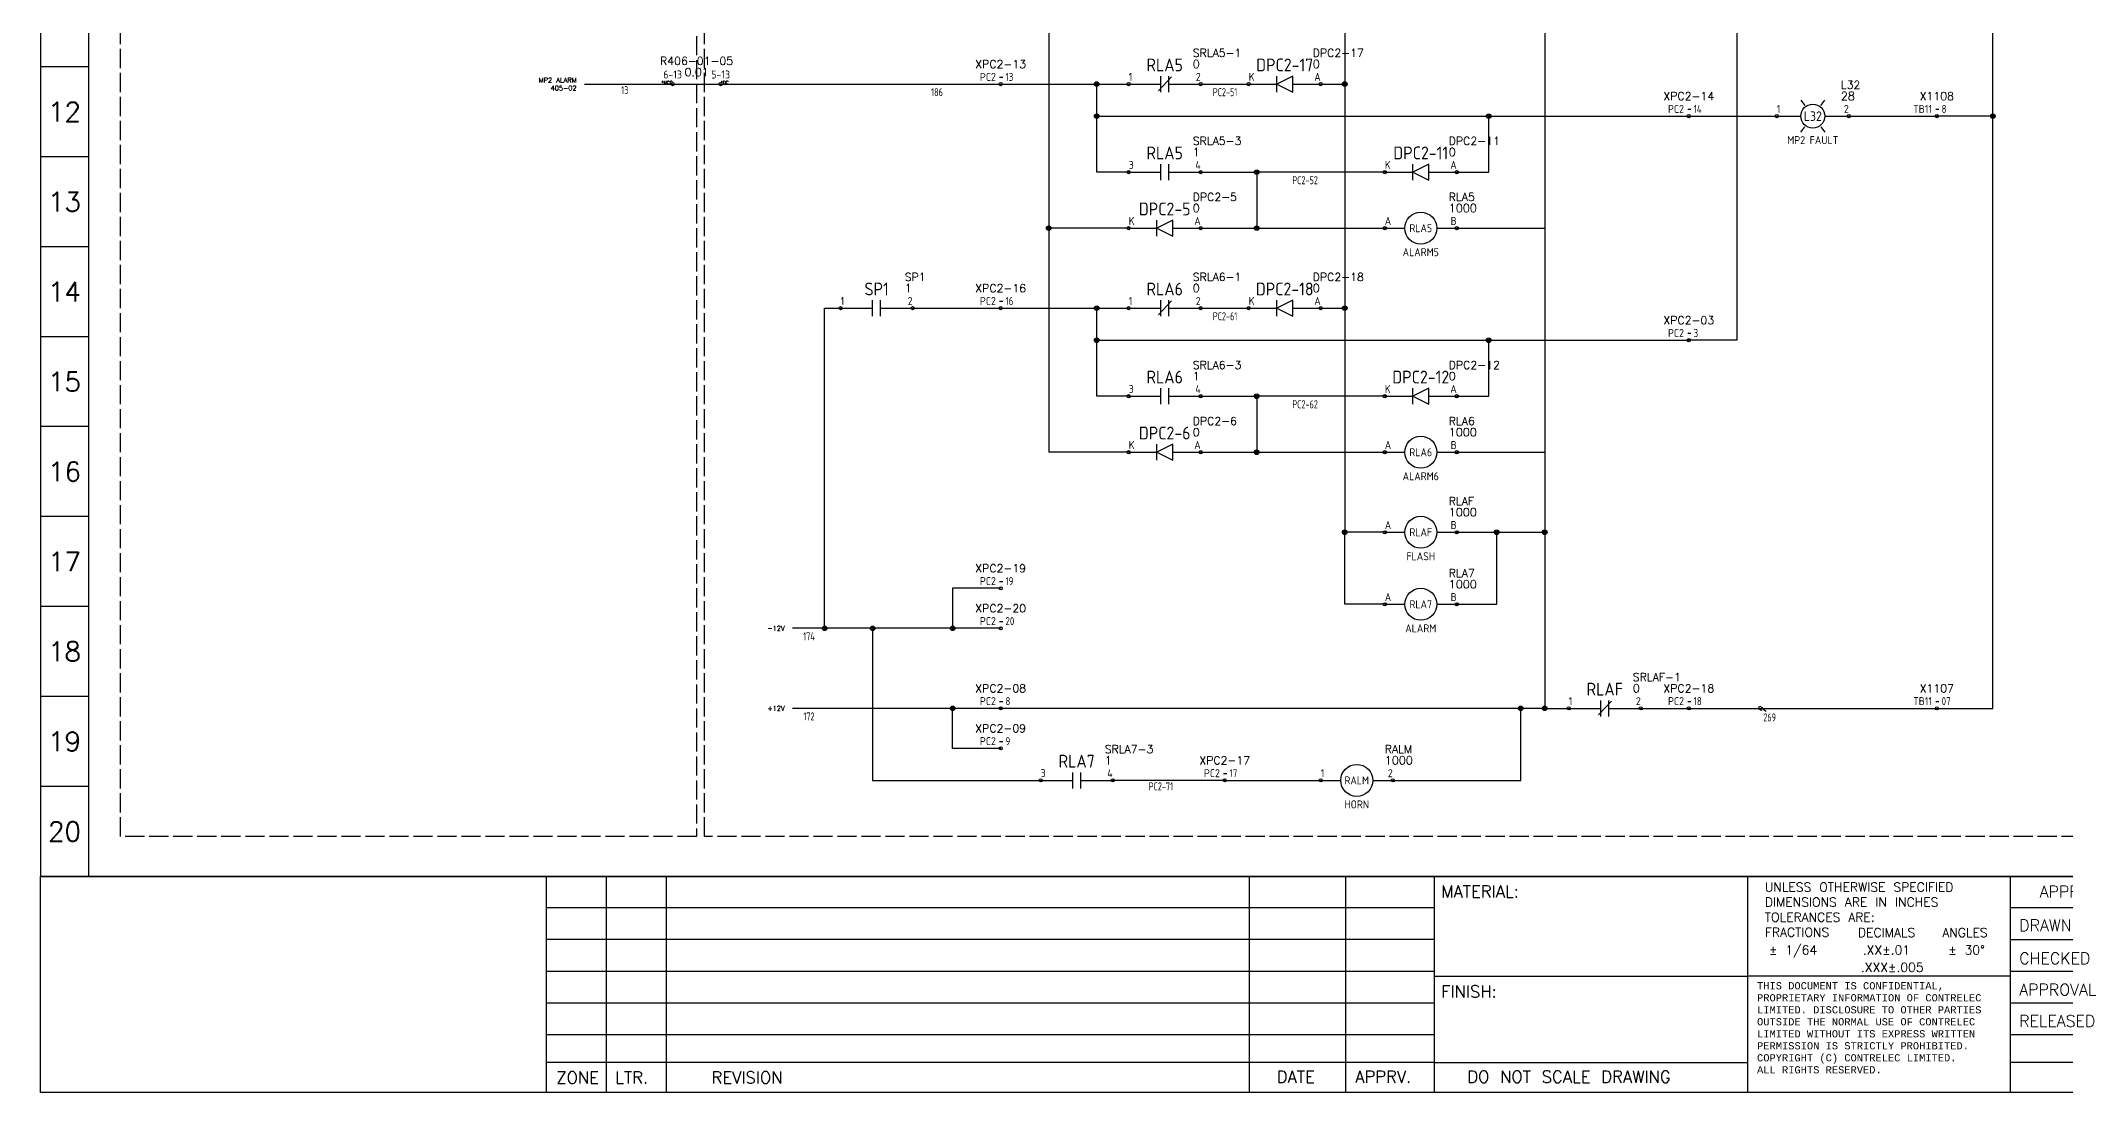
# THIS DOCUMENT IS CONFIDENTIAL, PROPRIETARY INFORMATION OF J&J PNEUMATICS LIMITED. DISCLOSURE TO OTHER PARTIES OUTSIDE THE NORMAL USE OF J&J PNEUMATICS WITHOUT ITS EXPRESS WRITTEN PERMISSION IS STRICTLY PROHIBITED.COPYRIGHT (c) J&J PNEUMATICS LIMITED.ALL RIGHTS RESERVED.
# Model space of a CAD drawing. Header units: millimetres. Extents: x 0 to 1020, y 0 to 646.
# Drawn here: x 0 to 633, y 0 to 329 of the extents above; entities that cross this region are included whole.
import ezdxf
from ezdxf.enums import TextEntityAlignment as Align

# ---------------------------------------------------------------- set-up
doc = ezdxf.new("R2010")
doc.units = ezdxf.units.MM
doc.header["$LTSCALE"] = 0.5
doc.linetypes.add('ACAD_ISO02W100', pattern=[15, 12, -3])
for name, color, linetype in [('LOCBOX', 7, 'ACAD_ISO02W100'), ('NETLIST', 50, 'Continuous'), ('OUTLINE_0', 7, 'Continuous'), ('OUTLINE_GRID', 7, 'Continuous'), ('SYMS', 7, 'Continuous'), ('WIREFIXED', 7, 'Continuous'), ('WIRENO', 7, 'Continuous'), ('WIRES', 7, 'Continuous')]:
    doc.layers.add(name, color=color, linetype=linetype)
doc.styles.add('MONOTXT', font='monotxt', dxfattribs={"height": 0.125})
doc.styles.get("Standard").update_dxf_attribs({"font": 'txt.shx', "bigfont": 'gbcbig.shx'})
doc.styles.add('WD', font='romans.shx', dxfattribs={"bigfont": 'gbcbig.shx'})
doc.styles.add('WD_IEC', font='isocp2.shx', dxfattribs={"width": 0.9, "height": 4})

# ---------------------------------------------------------------- blocks, each defined once
blk = doc.blocks.new('CONTRELEC 2016 BLOCK')
for p, q in [((131.63, 68.75), (131.63, 12.5)), ((147.26, 68.75), (147.26, 12.5)), ((162.88, 68.75), (162.88, 12.5)), ((314.74, 68.75), (314.74, 12.5)), ((339.74, 68.75), (339.74, 12.5)), ((362.88, 68.75), (362.88, 12.5)), ((444.47, 68.75), (444.47, 12.5)), ((512.88, 68.75), (512.88, 12.5)), ((362.88, 60.54), (131.63, 60.54)), ((587.5, 60.54), (512.88, 60.54)), ((362.88, 52.29), (131.63, 52.29)), ((587.5, 52.27), (512.88, 52.27)), ((362.88, 44.04), (131.63, 44.04)), ((362.88, 42.79), (444.47, 42.79)), ((444.47, 42.9), (513.01, 42.9)), ((587.5, 44.04), (512.88, 44.04)), ((362.88, 35.79), (131.63, 35.79)), ((587.5, 35.79), (512.88, 35.79)), ((362.88, 27.54), (131.63, 27.54)), ((587.5, 27.54), (512.88, 27.54)), ((362.88, 20.29), (131.63, 20.29)), ((362.88, 20.29), (444.47, 20.29)), ((587.5, 20.29), (512.88, 20.29))]:
    blk.add_line(p, q)
blk.add_lwpolyline([(0, 68.75), (850, 68.75), (850, 12.5), (0, 12.5)], close=True)
at = {"layer": 'OUTLINE_0'}
for s, height, p in [('MATERIAL:', 3.125, (364.7, 63.28)), ('UNLESS OTHERWISE SPECIFIED', 2.35, (448.97, 64.79)), ('APPROVALS', 3, (520.53, 63.28)), ('TOLERANCES ARE:', 2.35, (448.97, 56.96)), ('DIMENSIONS ARE IN INCHES', 2.35, (448.97, 60.88)), ('FRACTIONS', 2.35, (449.01, 53.04)), ('DECIMALS', 2.35, (473.22, 52.96)), ('ANGLES', 2.35, (495.17, 52.96)), ('DRAWN', 3, (515.21, 54.5)), ('%%P 1/64', 2.35, (450.01, 48.43)), ('.XX%%P.01', 2.35, (474.49, 48.43)), ('%%P 30%%D', 2.35, (496.69, 48.43)), ('CHECKED', 3, (515.21, 45.93)), ('.XXX%%P.005', 2.35, (473.98, 43.89)), ('FINISH:', 3.125, (364.7, 37.21)), ('APPROVAL', 3, (515.21, 37.77)), ('RELEASED', 3, (515.21, 29.61)), ('ZONE', 3.125, (134.3, 14.8)), ('LTR.', 3.125, (149.63, 14.83)), ('REVISION', 3.125, (174.72, 14.83)), ('DATE', 3.125, (321.88, 15.05)), ('APPRV.', 3.125, (342.3, 15.05)), ('DO NOT SCALE DRAWING', 3.125, (371.49, 15.05))]:
    blk.add_text(s, height=height, dxfattribs=at).set_placement(p)
at = {"layer": 'OUTLINE_0', "insert": (446.94, 41.22), "char_height": 1.875, "width": 63.19, "attachment_point": 1, "style": 'MONOTXT'}
blk.add_mtext('THIS DOCUMENT IS CONFIDENTIAL, PROPRIETARY INFORMATION OF CONTRELEC LIMITED. DISCLOSURE TO OTHER PARTIES OUTSIDE THE NORMAL USE OF CONTRELEC LIMITED WITHOUT ITS EXPRESS WRITTEN PERMISSION IS STRICTLY PROHIBITED. COPYRIGHT (C) CONTRELEC LIMITED.^JALL RIGHTS RESERVED.', dxfattribs=at)
at = {"layer": 'OUTLINE_0', "style": 'WD'}
for tag, height, p in [('DWGDESC1', 5, (644.66, 57.89)), ('EDBY', 3, (553.37, 56.41)), ('EDDATE', 3, (575, 56.41)), ('CKBY', 3, (553.37, 48.16)), ('CKDATE', 3, (575, 48.16)), ('DWGDESC2', 5, (645.03, 47.96)), ('DWGDESC3', 5, (645.15, 37.57)), ('PROJDESC', 5, (642.81, 17.97)), ('REVISION', 3, (835.28, 16.64))]:
    blk.add_attdef(tag, text='', height=height, dxfattribs=at).set_placement(p, align=Align.MIDDLE_CENTER)
blk.add_attdef('DWGNO', text='', height=5, dxfattribs=at).set_placement((782.6, 33.58), align=Align.MIDDLE_RIGHT)
blk.add_attdef('SHEETNO', text='', height=5, dxfattribs=at).set_placement((788, 33.58), align=Align.MIDDLE_LEFT)
for tag, p, height in [('FILENAME', (721.45, 22.05), 3), ('SCALE', (725.62, 15.05), 3), ('SH', (776.35, 15.29), 3), ('NSH', (796.5, 15.11), 3.12)]:
    blk.add_attdef(tag, p, '', height=height, dxfattribs=at)
at = {"layer": 'OUTLINE_0', "style": 'WD', "flags": 1}
blk.add_attdef('WD_TB', (567.05, 15.25), '', height=3, dxfattribs=at)
blk = doc.blocks.new('2010 Grid')
at = {"layer": 'OUTLINE_GRID'}
for p, q in [((0, 481.25), (0, 0)), ((12.5, 468.31), (12.5, 0)), ((12.5, 210.74), (0, 210.74)), ((12.5, 187.32), (0, 187.32)), ((12.5, 163.91), (0, 163.91)), ((12.5, 140.49), (0, 140.49)), ((12.5, 117.08), (0, 117.08)), ((12.5, 93.66), (0, 93.66)), ((12.5, 70.25), (0, 70.25)), ((12.5, 46.83), (0, 46.83)), ((12.5, 23.42), (0, 23.42)), ((850, 0), (0, 0))]:
    blk.add_line(p, q, dxfattribs=at)
at = {"layer": 'OUTLINE_GRID', "char_height": 5, "width": 17.7556, "attachment_point": 5}
for s, insert in [('12', (6.25, 199.03)), ('13', (6.25, 175.61)), ('14', (6.25, 152.2)), ('15', (6.25, 128.78)), ('16', (6.25, 105.37)), ('17', (6.25, 81.95)), ('18', (6.25, 58.54)), ('19', (6.25, 35.12)), ('20', (6.25, 11.71))]:
    blk.add_mtext(s, dxfattribs=dict(at, insert=insert))
blk = doc.blocks.new('TBH-1')
blk.add_line((-0.33, 2.17), (0.65, 2.17))
blk.add_circle((0, 0), 0.5)
at = {"style": 'WD_IEC', "flags": 1}
blk.add_attdef('LOC', text='', height=4, dxfattribs=at).set_placement((-15, 7.5), align=Align.MIDDLE_LEFT)
at = {"style": 'WD_IEC'}
blk.add_attdef('TAG1', text='', height=2.5, dxfattribs=at).set_placement((-1.5, 1), align=Align.RIGHT)
at = {"style": 'WD_IEC', "flags": 1}
blk.add_attdef('X1TERM01', (0, 0), '', height=0.5, dxfattribs=at)
at = {"style": 'WD_IEC', "width": 0.9}
blk.add_attdef('TERM01', (1.5, 1), '', height=2.5, dxfattribs=at)
at = {"layer": 'NETLIST'}
for tag, p in [('NETTAG', (0, 5)), ('NETVALUE', (0, -2.5))]:
    blk.add_attdef(tag, text='', height=2.5, dxfattribs=at).set_placement(p, align=Align.CENTER)
blk = doc.blocks.new('WDDOT')
for radius in [0.72, 0.449, 0.223]:
    blk.add_circle((0, 0), radius)
blk = doc.blocks.new('WD_WNH2')
at = {"linetype": 'Continuous', "style": 'WD_IEC', "width": 0.8}
blk.add_attdef('WIRENO', text='', height=2.5, dxfattribs=at).set_placement((0, 0), align=Align.TOP_CENTER)
at = {"style": 'WD_IEC', "flags": 1}
for tag, p in [('W02USER', (0, -1.21)), ('W03USER', (0, -1.33)), ('W04USER', (0, -1.46)), ('W05USER', (0, -1.58)), ('W06USER', (0, -1.71)), ('W07USER', (0, -1.83)), ('W08USER', (0, -1.96)), ('W09USER', (0, -2.08)), ('W01USER', (0, -1.08)), ('W10USER', (0, -2.21))]:
    blk.add_attdef(tag, text='', height=0.08, dxfattribs=at).set_placement(p, align=Align.CENTER)
blk = doc.blocks.new('CONTACTOR-H')
for p, q in [((0, 0), (6.25, 0)), ((16.25, 0), (22.5, 0))]:
    blk.add_line(p, q)
for centre, radius in [((0, 0), 0.5), ((11.25, 0), 5), ((22.5, 0), 0.5)]:
    blk.add_circle(centre, radius)
at = {"style": 'WD_IEC', "flags": 1}
blk.add_attdef('LOC', text='', height=4, dxfattribs=at).set_placement((11.25, 8.5), align=Align.MIDDLE_CENTER)
at = {"style": 'WD_IEC'}
for tag, p, height, flags in [('X4TERM01', (0, 0), 0.64, 1), ('TERM01', (0, 1), 2.5, 8), ('X1TERM02', (22.5, 0), 0.64, 1)]:
    blk.add_attdef(tag, p, '', height=height, dxfattribs=dict(at, flags=flags))
for tag, height, p in [('TAG1', 4, (11.25, 0)), ('DESC1', 2.5, (11.25, -7.5))]:
    blk.add_attdef(tag, text='', height=height, dxfattribs=at).set_placement(p, align=Align.MIDDLE_CENTER)
at = {"style": 'WD_IEC', "flags": 8}
blk.add_attdef('TERM02', text='', height=2.5, dxfattribs=at).set_placement((22.5, 1), align=Align.RIGHT)
at = {"layer": 'NETLIST'}
for tag, p, height in [('NETTAG', (20, 8.5), 2.5), ('NETVALUE', (20, 5), 2.56)]:
    blk.add_attdef(tag, p, '', height=height, dxfattribs=at)
blk = doc.blocks.new('CONTACT-NC')
for p, q in [((0, 0), (10, 0)), ((13.35, 2.25), (9.28, -2.05)), ((10, -2.5), (10, 2.5)), ((12.5, -2.5), (12.5, 2.5)), ((12.5, 0), (22.5, 0))]:
    blk.add_line(p, q)
for centre in [(0, 0), (22.5, 0)]:
    blk.add_circle(centre, 0.5)
at = {"style": 'WD_IEC', "flags": 1}
blk.add_attdef('LOC', text='', height=4, dxfattribs=at).set_placement((11.25, 11), align=Align.MIDDLE_CENTER)
at = {"style": 'WD_IEC'}
for tag, height, p in [('TAG1', 4, (11.25, 6)), ('DESC1', 2.5, (11.25, -5))]:
    blk.add_attdef(tag, text='', height=height, dxfattribs=at).set_placement(p, align=Align.MIDDLE_CENTER)
for tag, p, height, flags in [('X4TERM01', (0, 0), 0.64, 1), ('TERM01', (0, 1), 2.5, 8), ('X1TERM02', (22.5, 0), 0.64, 1)]:
    blk.add_attdef(tag, p, '', height=height, dxfattribs=dict(at, flags=flags))
at = {"style": 'WD_IEC', "flags": 8}
blk.add_attdef('TERM02', text='', height=2.5, dxfattribs=at).set_placement((22.5, 1), align=Align.RIGHT)
at = {"layer": 'NETLIST'}
for tag, p, height in [('NETTAG', (20, 8.5), 2.5), ('NETVALUE', (20, 5), 2.56)]:
    blk.add_attdef(tag, p, '', height=height, dxfattribs=at)
blk = doc.blocks.new('DIODE-L')
for p, q in [((-22.5, 0), (-13.75, 0)), ((-13.75, -2.5), (-13.75, 2.5)), ((-8.75, 2.5), (-13.75, 0)), ((-13.75, 0), (-8.75, -2.5)), ((-8.75, -2.5), (-8.75, 2.5)), ((-8.75, 0), (0, 0))]:
    blk.add_line(p, q)
for centre in [(-22.5, 0), (0, 0)]:
    blk.add_circle(centre, 0.5)
at = {"style": 'WD_IEC', "flags": 1}
blk.add_attdef('LOC', text='', height=4, dxfattribs=at).set_placement((-11.25, 11), align=Align.MIDDLE_CENTER)
at = {"style": 'WD_IEC'}
for tag, height, p in [('TAG1', 4, (-11.25, 6)), ('DESC1', 2.5, (-11.25, -5))]:
    blk.add_attdef(tag, text='', height=height, dxfattribs=at).set_placement(p, align=Align.MIDDLE_CENTER)
for tag, p, height, flags in [('X4TERM01', (-22.5, 0), 0.64, 1), ('TERM01', (-22.5, 1), 2.5, 8), ('X1TERM02', (0, 0), 0.64, 1)]:
    blk.add_attdef(tag, p, '', height=height, dxfattribs=dict(at, flags=flags))
at = {"style": 'WD_IEC', "flags": 8}
blk.add_attdef('TERM02', text='', height=2.5, dxfattribs=at).set_placement((0, 1), align=Align.RIGHT)
at = {"layer": 'NETLIST'}
for tag, p, height in [('NETTAG', (-2.5, 8.5), 2.5), ('NETVALUE', (-2.5, 5), 2.56)]:
    blk.add_attdef(tag, p, '', height=height, dxfattribs=at)
blk = doc.blocks.new('CONTACT-NO')
for p, q in [((2.5, 0), (12.5, 0)), ((12.5, -2.5), (12.5, 2.5)), ((15, -2.5), (15, 2.5)), ((15, 0), (25, 0))]:
    blk.add_line(p, q)
for centre in [(2.5, 0), (25, 0)]:
    blk.add_circle(centre, 0.5)
at = {"style": 'WD_IEC', "flags": 1}
blk.add_attdef('LOC', text='', height=4, dxfattribs=at).set_placement((13.75, 11), align=Align.MIDDLE_CENTER)
at = {"style": 'WD_IEC'}
for tag, height, p in [('TAG1', 4, (13.75, 6)), ('DESC1', 2.5, (13.75, -5))]:
    blk.add_attdef(tag, text='', height=height, dxfattribs=at).set_placement(p, align=Align.MIDDLE_CENTER)
for tag, p, height, flags in [('X4TERM01', (2.5, 0), 0.64, 1), ('TERM01', (2.5, 1), 2.5, 8), ('X1TERM02', (25, 0), 0.64, 1)]:
    blk.add_attdef(tag, p, '', height=height, dxfattribs=dict(at, flags=flags))
at = {"style": 'WD_IEC', "flags": 8}
blk.add_attdef('TERM02', text='', height=2.5, dxfattribs=at).set_placement((25, 1), align=Align.RIGHT)
at = {"layer": 'NETLIST'}
for tag, p, height in [('NETTAG', (22.5, 8.5), 2.5), ('NETVALUE', (22.5, 5), 2.56)]:
    blk.add_attdef(tag, p, '', height=height, dxfattribs=at)
blk = doc.blocks.new('LAMP-1')
for p, q in [((0, 0), (7.5, 0)), ((7.5, 5), (8.73, 3.36)), ((13.77, 3.36), (15, 5)), ((15, 0), (22.5, 0)), ((7.5, -5), (8.73, -3.36)), ((13.77, -3.36), (15, -5))]:
    blk.add_line(p, q)
for centre, radius in [((0, 0), 0.5), ((11.25, 0), 3.75), ((22.5, 0), 0.5)]:
    blk.add_circle(centre, radius)
at = {"style": 'WD_IEC', "flags": 1}
blk.add_attdef('LOC', text='', height=4, dxfattribs=at).set_placement((11.25, 11), align=Align.MIDDLE_CENTER)
at = {"style": 'WD_IEC'}
for tag, p, height, flags in [('X4TERM01', (0, 0), 0.64, 1), ('TERM01', (0, 1), 2.5, 8), ('X1TERM02', (22.5, 0), 0.64, 1)]:
    blk.add_attdef(tag, p, '', height=height, dxfattribs=dict(at, flags=flags))
for tag, height, p in [('TAG1', 3, (11.25, 0)), ('DESC1', 2.5, (11.25, -7.5))]:
    blk.add_attdef(tag, text='', height=height, dxfattribs=at).set_placement(p, align=Align.MIDDLE_CENTER)
at = {"style": 'WD_IEC', "flags": 8}
blk.add_attdef('TERM02', text='', height=2.5, dxfattribs=at).set_placement((22.5, 1), align=Align.RIGHT)
at = {"layer": 'NETLIST'}
for tag, p, height in [('NETTAG', (20, 8.5), 2.5), ('NETVALUE', (20, 5), 2.56)]:
    blk.add_attdef(tag, p, '', height=height, dxfattribs=at)
blk = doc.blocks.new('INTERCONNECT-H1')
blk.add_line((-2.5, 0), (12.5, 0))
for centre in [(-2.5, 0), (12.5, 0)]:
    blk.add_circle(centre, 0.5)
at = {"style": 'WD_IEC', "flags": 1}
for tag, height, p in [('LOC', 4, (5, 10)), ('TAG1', 4, (-2.43, 3.16)), ('DESC1', 2.5, (5, -2.5))]:
    blk.add_attdef(tag, text='', height=height, dxfattribs=at).set_placement(p, align=Align.MIDDLE_CENTER)
at = {"style": 'WD_IEC', "flags": 8}
for tag, p in [('TERM01', (-2.5, 1)), ('TERM02', (12.5, 1))]:
    blk.add_attdef(tag, text='', height=2.5, dxfattribs=at).set_placement(p, align=Align.BOTTOM_CENTER)
at = {"style": 'WD_IEC', "flags": 1}
blk.add_attdef('X4TERM01', (-2.5, 0), '', height=0.5, dxfattribs=at)
blk.add_attdef('X1TERM02', text='', height=0.5, dxfattribs=at).set_placement((12.5, 0), align=Align.RIGHT)
at = {"layer": 'NETLIST'}
for tag, p in [('NETTAG', (5, 6)), ('NETVALUE', (5, 2.5))]:
    blk.add_attdef(tag, text='', height=2.5, dxfattribs=at).set_placement(p, align=Align.CENTER)
blk.add_attdef('X4TERMDESC01', text='', height=1, dxfattribs=at).set_placement((-2.5, 0), align=Align.RIGHT)
blk.add_attdef('X1TERMDESC02', (12.5, 0), '', height=1, dxfattribs=at)

msp = doc.modelspace()

# ---------------------------------------------------------------- linework, layer by layer
at = {"layer": 'LOCBOX'}
for points in [[(25, 622.5), (205, 622.5), (205, 80), (25, 80)], [(207.5, 622.5), (990, 622.5), (990, 80), (207.5, 80)]]:
    msp.add_lwpolyline(points, close=True, dxfattribs=at)
at = {"layer": 'WIRENO'}
msp.add_lwpolyline([(539.15, 119.05), (538.19, 119.6), (538.04, 120.15), (537.35, 120.54), (536.81, 120.4), (536.96, 119.85), (537.65, 119.46), (537.92, 119.53)], dxfattribs=at)
at = {"layer": 'WIRES'}
for p, q in [((407.5, 587.5), (407.5, 175)), ((530, 577.5), (530, 235)), ((610, 120), (610, 577.5)), ((470, 542.5), (470, 120)), ((315, 340), (315, 270)), ((170, 315), (197.5, 315)), ((212.5, 315), (300, 315)), ((300, 315), (340, 315)), ((330, 287.5), (330, 315)), ((362.5, 315), (377.5, 315)), ((400, 315), (407.5, 315)), ((330, 305), (515, 305)), ((452.5, 287.5), (452.5, 305)), ((515, 305), (542.5, 305)), ((565, 305), (592.5, 305)), ((610, 305), (592.5, 305)), ((340, 287.5), (330, 287.5)), ((362.5, 287.5), (380, 287.5)), ((380, 287.5), (380, 270)), ((420, 287.5), (380, 287.5)), ((442.5, 287.5), (452.5, 287.5)), ((340, 270), (315, 270)), ((315, 270), (315, 200)), ((362.5, 270), (420, 270)), ((442.5, 270), (470, 270)), ((245, 145), (245, 245)), ((245, 245), (250, 245)), ((272.5, 245), (300, 245)), ((300, 245), (340, 245)), ((330, 217.5), (330, 245)), ((362.5, 245), (377.5, 245)), ((400, 245), (407.5, 245)), ((330, 235), (515, 235)), ((452.5, 217.5), (452.5, 235)), ((530, 235), (515, 235)), ((340, 217.5), (330, 217.5)), ((362.5, 217.5), (380, 217.5)), ((380, 217.5), (380, 200)), ((420, 217.5), (380, 217.5)), ((442.5, 217.5), (452.5, 217.5)), ((340, 200), (315, 200)), ((362.5, 200), (420, 200)), ((442.5, 200), (470, 200)), ((420, 175), (407.5, 175)), ((407.5, 152.5), (407.5, 175)), ((442.5, 175), (470, 175)), ((455, 152.5), (455, 175)), ((300, 157.5), (285, 157.5)), ((285, 157.5), (285, 145)), ((420, 152.5), (407.5, 152.5)), ((442.5, 152.5), (455, 152.5)), ((300, 145), (235, 145)), ((260, 145), (260, 97.5)), ((300, 120), (235, 120)), ((285, 107.5), (285, 120)), ((378.75, 120), (300, 120)), ((470, 120), (378.75, 120)), ((462.5, 97.5), (462.5, 120)), ((470, 120), (477.5, 120)), ((500, 120), (515, 120)), ((515, 120), (592.5, 120)), ((592.5, 120), (610, 120)), ((300, 107.5), (285, 107.5)), ((260, 97.5), (312.5, 97.5)), ((370, 97.5), (335, 97.5)), ((370, 97.5), (400, 97.5)), ((422.5, 97.5), (462.5, 97.5))]:
    msp.add_line(p, q, dxfattribs=at)

# ---------------------------------------------------------------- block references
at = {"xscale": 1.2, "yscale": 1.2, "zscale": 1.2}
for name, p in [('2010 Grid', (0, 67.5)), ('CONTRELEC 2016 BLOCK', (0, -15))]:
    msp.add_blockref(name, p, dxfattribs=at)
ref = msp.add_blockref('INTERCONNECT-H1', (200, 315))
ref.add_attrib('TERM02', '5-13', dxfattribs={"height": 2.5, "style": 'WD_IEC'}).set_placement((212.5, 316), align=Align.BOTTOM_CENTER)
ref.add_attrib('TERM01', '6-13', dxfattribs={"height": 2.5, "style": 'WD_IEC'}).set_placement((197.5, 316), align=Align.BOTTOM_CENTER)
ref.add_attrib('NETVALUE', '0.01', dxfattribs={"layer": 'NETLIST', "height": 2.5}).set_placement((205, 317.5), align=Align.CENTER)
ref.add_attrib('NETTAG', 'R406-01-05', dxfattribs={"layer": 'NETLIST', "height": 2.5}).set_placement((205, 321), align=Align.CENTER)
ref.add_attrib('X4TERMDESC01', '*MCC', dxfattribs={"layer": 'NETLIST', "height": 1}).set_placement((197.5, 315), align=Align.RIGHT)
ref.add_attrib('X1TERMDESC02', '*DC', (212.5, 315), dxfattribs={"layer": 'NETLIST', "height": 1})
ref = msp.add_blockref('CONTACT-NC', (340, 315))
ref.add_attrib('TERM02', '2', dxfattribs={"height": 2.5, "style": 'WD_IEC'}).set_placement((362.5, 316), align=Align.RIGHT)
ref.add_attrib('TERM01', '1', (340, 316), dxfattribs={"height": 2.5, "style": 'WD_IEC'})
ref.add_attrib('TAG1', 'RLA5', dxfattribs={"height": 4, "style": 'WD_IEC'}).set_placement((351.25, 321), align=Align.MIDDLE_CENTER)
ref.add_attrib('NETVALUE', '0', (360, 320), dxfattribs={"layer": 'NETLIST', "height": 2.56})
ref.add_attrib('NETTAG', 'SRLA5-1', (360, 323.5), dxfattribs={"layer": 'NETLIST', "height": 2.5})
ref = msp.add_blockref('DIODE-L', (400, 315))
ref.add_attrib('NETTAG', 'DPC2-17', (397.5, 323.5), dxfattribs={"layer": 'NETLIST', "height": 2.5})
ref.add_attrib('NETVALUE', '0', (397.5, 320), dxfattribs={"layer": 'NETLIST', "height": 2.56})
ref.add_attrib('TAG1', 'DPC2-17', dxfattribs={"height": 4, "style": 'WD_IEC'}).set_placement((388.75, 321), align=Align.MIDDLE_CENTER)
ref.add_attrib('TERM01', 'K', (377.5, 316), dxfattribs={"height": 2.5, "style": 'WD_IEC'})
ref.add_attrib('TERM02', 'A', dxfattribs={"height": 2.5, "style": 'WD_IEC'}).set_placement((400, 316), align=Align.RIGHT)
for p, values in [((300, 315), {'TAG1': 'PC2', 'TERM01': '13', 'NETTAG': 'XPC2-13'}), ((515, 305), {'TAG1': 'PC2', 'TERM01': '14', 'NETTAG': 'XPC2-14'}), ((592.5, 305), {'TAG1': 'TB11', 'TERM01': '8', 'NETTAG': 'X1108'}), ((300, 245), {'TAG1': 'PC2', 'TERM01': '16', 'NETTAG': 'XPC2-16'}), ((515, 235), {'TAG1': 'PC2', 'TERM01': '3', 'NETTAG': 'XPC2-03'}), ((300, 157.5), {'TAG1': 'PC2', 'TERM01': '19', 'NETTAG': 'XPC2-19'}), ((300, 145), {'TAG1': 'PC2', 'TERM01': '20', 'NETTAG': 'XPC2-20'}), ((300, 120), {'TAG1': 'PC2', 'TERM01': '8', 'NETTAG': 'XPC2-08'}), ((515, 120), {'TAG1': 'PC2', 'TERM01': '18', 'NETTAG': 'XPC2-18'}), ((592.5, 120), {'TAG1': 'TB11', 'TERM01': '07', 'NETTAG': 'X1107'}), ((300, 107.5), {'TAG1': 'PC2', 'TERM01': '9', 'NETTAG': 'XPC2-09'}), ((370, 97.5), {'TAG1': 'PC2', 'TERM01': '17', 'NETTAG': 'XPC2-17'})]:
    msp.add_blockref('TBH-1', p).add_auto_attribs(values)
ref = msp.add_blockref('LAMP-1', (542.5, 305))
ref.add_attrib('TERM02', '2', dxfattribs={"height": 2.5, "style": 'WD_IEC'}).set_placement((565, 306), align=Align.RIGHT)
ref.add_attrib('TERM01', '1', (542.5, 306), dxfattribs={"height": 2.5, "style": 'WD_IEC'})
ref.add_attrib('DESC1', 'MP2 FAULT', dxfattribs={"height": 2.5, "style": 'WD_IEC'}).set_placement((553.75, 297.5), align=Align.MIDDLE_CENTER)
ref.add_attrib('TAG1', 'L32', dxfattribs={"height": 3, "style": 'WD_IEC'}).set_placement((553.75, 305), align=Align.MIDDLE_CENTER)
ref.add_attrib('NETVALUE', '28', (562.5, 310), dxfattribs={"layer": 'NETLIST', "height": 2.56})
ref.add_attrib('NETTAG', 'L32', (562.5, 313.5), dxfattribs={"layer": 'NETLIST', "height": 2.5})
ref = msp.add_blockref('CONTACT-NO', (337.5, 287.5))
ref.add_attrib('NETTAG', 'SRLA5-3', (360, 296), dxfattribs={"layer": 'NETLIST', "height": 2.5})
ref.add_attrib('NETVALUE', '1', (360, 292.5), dxfattribs={"layer": 'NETLIST', "height": 2.56})
ref.add_attrib('TAG1', 'RLA5', dxfattribs={"height": 4, "style": 'WD_IEC'}).set_placement((351.25, 293.5), align=Align.MIDDLE_CENTER)
ref.add_attrib('TERM01', '3', (340, 288.5), dxfattribs={"height": 2.5, "style": 'WD_IEC'})
ref.add_attrib('TERM02', '4', dxfattribs={"height": 2.5, "style": 'WD_IEC'}).set_placement((362.5, 288.5), align=Align.RIGHT)
ref = msp.add_blockref('DIODE-L', (442.5, 287.5))
ref.add_attrib('NETTAG', 'DPC2-11', (440, 296), dxfattribs={"layer": 'NETLIST', "height": 2.5})
ref.add_attrib('NETVALUE', '0', (440, 292.5), dxfattribs={"layer": 'NETLIST', "height": 2.56})
ref.add_attrib('TAG1', 'DPC2-11', dxfattribs={"height": 4, "style": 'WD_IEC'}).set_placement((431.25, 293.5), align=Align.MIDDLE_CENTER)
ref.add_attrib('TERM01', 'K', (420, 288.5), dxfattribs={"height": 2.5, "style": 'WD_IEC'})
ref.add_attrib('TERM02', 'A', dxfattribs={"height": 2.5, "style": 'WD_IEC'}).set_placement((442.5, 288.5), align=Align.RIGHT)
ref = msp.add_blockref('DIODE-L', (362.5, 270))
ref.add_attrib('NETTAG', 'DPC2-5', (360, 278.5), dxfattribs={"layer": 'NETLIST', "height": 2.5})
ref.add_attrib('NETVALUE', '0', (360, 275), dxfattribs={"layer": 'NETLIST', "height": 2.56})
ref.add_attrib('TAG1', 'DPC2-5', dxfattribs={"height": 4, "style": 'WD_IEC'}).set_placement((351.25, 276), align=Align.MIDDLE_CENTER)
ref.add_attrib('TERM01', 'K', (340, 271), dxfattribs={"height": 2.5, "style": 'WD_IEC'})
ref.add_attrib('TERM02', 'A', dxfattribs={"height": 2.5, "style": 'WD_IEC'}).set_placement((362.5, 271), align=Align.RIGHT)
ref = msp.add_blockref('CONTACTOR-H', (420, 270))
ref.add_attrib('TERM02', 'B', dxfattribs={"height": 2.5, "style": 'WD_IEC'}).set_placement((442.5, 271), align=Align.RIGHT)
ref.add_attrib('TERM01', 'A', (420, 271), dxfattribs={"height": 2.5, "style": 'WD_IEC'})
ref.add_attrib('DESC1', 'ALARM5', dxfattribs={"height": 2.5, "style": 'WD_IEC'}).set_placement((431.25, 262.5), align=Align.MIDDLE_CENTER)
ref.add_attrib('TAG1', 'RLA5', dxfattribs={"height": 2.5, "style": 'WD_IEC'}).set_placement((431.25, 270), align=Align.MIDDLE_CENTER)
ref.add_attrib('NETVALUE', '1000', (440, 275), dxfattribs={"layer": 'NETLIST', "height": 2.56})
ref.add_attrib('NETTAG', 'RLA5', (440, 278.5), dxfattribs={"layer": 'NETLIST', "height": 2.5})
ref = msp.add_blockref('CONTACT-NO', (247.5, 245))
ref.add_attrib('NETTAG', 'SP1', (270, 253.5), dxfattribs={"layer": 'NETLIST', "height": 2.5})
ref.add_attrib('NETVALUE', '1', (270, 250), dxfattribs={"layer": 'NETLIST', "height": 2.56})
ref.add_attrib('TAG1', 'SP1', dxfattribs={"height": 4, "style": 'WD_IEC'}).set_placement((261.25, 251), align=Align.MIDDLE_CENTER)
ref.add_attrib('TERM01', '1', (250, 246), dxfattribs={"height": 2.5, "style": 'WD_IEC'})
ref.add_attrib('TERM02', '2', dxfattribs={"height": 2.5, "style": 'WD_IEC'}).set_placement((272.5, 246), align=Align.RIGHT)
ref = msp.add_blockref('CONTACT-NC', (340, 245))
ref.add_attrib('TERM02', '2', dxfattribs={"height": 2.5, "style": 'WD_IEC'}).set_placement((362.5, 246), align=Align.RIGHT)
ref.add_attrib('TERM01', '1', (340, 246), dxfattribs={"height": 2.5, "style": 'WD_IEC'})
ref.add_attrib('TAG1', 'RLA6', dxfattribs={"height": 4, "style": 'WD_IEC'}).set_placement((351.25, 251), align=Align.MIDDLE_CENTER)
ref.add_attrib('NETVALUE', '0', (360, 250), dxfattribs={"layer": 'NETLIST', "height": 2.56})
ref.add_attrib('NETTAG', 'SRLA6-1', (360, 253.5), dxfattribs={"layer": 'NETLIST', "height": 2.5})
ref = msp.add_blockref('DIODE-L', (400, 245))
ref.add_attrib('NETTAG', 'DPC2-18', (397.5, 253.5), dxfattribs={"layer": 'NETLIST', "height": 2.5})
ref.add_attrib('NETVALUE', '0', (397.5, 250), dxfattribs={"layer": 'NETLIST', "height": 2.56})
ref.add_attrib('TAG1', 'DPC2-18', dxfattribs={"height": 4, "style": 'WD_IEC'}).set_placement((388.75, 251), align=Align.MIDDLE_CENTER)
ref.add_attrib('TERM01', 'K', (377.5, 246), dxfattribs={"height": 2.5, "style": 'WD_IEC'})
ref.add_attrib('TERM02', 'A', dxfattribs={"height": 2.5, "style": 'WD_IEC'}).set_placement((400, 246), align=Align.RIGHT)
ref = msp.add_blockref('CONTACT-NO', (337.5, 217.5))
ref.add_attrib('NETTAG', 'SRLA6-3', (360, 226), dxfattribs={"layer": 'NETLIST', "height": 2.5})
ref.add_attrib('NETVALUE', '1', (360, 222.5), dxfattribs={"layer": 'NETLIST', "height": 2.56})
ref.add_attrib('TAG1', 'RLA6', dxfattribs={"height": 4, "style": 'WD_IEC'}).set_placement((351.25, 223.5), align=Align.MIDDLE_CENTER)
ref.add_attrib('TERM01', '3', (340, 218.5), dxfattribs={"height": 2.5, "style": 'WD_IEC'})
ref.add_attrib('TERM02', '4', dxfattribs={"height": 2.5, "style": 'WD_IEC'}).set_placement((362.5, 218.5), align=Align.RIGHT)
ref = msp.add_blockref('DIODE-L', (442.5, 217.5))
ref.add_attrib('NETTAG', 'DPC2-12', (440, 226), dxfattribs={"layer": 'NETLIST', "height": 2.5})
ref.add_attrib('NETVALUE', '0', (440, 222.5), dxfattribs={"layer": 'NETLIST', "height": 2.56})
ref.add_attrib('TAG1', 'DPC2-12', dxfattribs={"height": 4, "style": 'WD_IEC'}).set_placement((431.25, 223.5), align=Align.MIDDLE_CENTER)
ref.add_attrib('TERM01', 'K', (420, 218.5), dxfattribs={"height": 2.5, "style": 'WD_IEC'})
ref.add_attrib('TERM02', 'A', dxfattribs={"height": 2.5, "style": 'WD_IEC'}).set_placement((442.5, 218.5), align=Align.RIGHT)
ref = msp.add_blockref('DIODE-L', (362.5, 200))
ref.add_attrib('NETTAG', 'DPC2-6', (360, 208.5), dxfattribs={"layer": 'NETLIST', "height": 2.5})
ref.add_attrib('NETVALUE', '0', (360, 205), dxfattribs={"layer": 'NETLIST', "height": 2.56})
ref.add_attrib('TAG1', 'DPC2-6', dxfattribs={"height": 4, "style": 'WD_IEC'}).set_placement((351.25, 206), align=Align.MIDDLE_CENTER)
ref.add_attrib('TERM01', 'K', (340, 201), dxfattribs={"height": 2.5, "style": 'WD_IEC'})
ref.add_attrib('TERM02', 'A', dxfattribs={"height": 2.5, "style": 'WD_IEC'}).set_placement((362.5, 201), align=Align.RIGHT)
ref = msp.add_blockref('CONTACTOR-H', (420, 200))
ref.add_attrib('TERM02', 'B', dxfattribs={"height": 2.5, "style": 'WD_IEC'}).set_placement((442.5, 201), align=Align.RIGHT)
ref.add_attrib('TERM01', 'A', (420, 201), dxfattribs={"height": 2.5, "style": 'WD_IEC'})
ref.add_attrib('DESC1', 'ALARM6', dxfattribs={"height": 2.5, "style": 'WD_IEC'}).set_placement((431.25, 192.5), align=Align.MIDDLE_CENTER)
ref.add_attrib('TAG1', 'RLA6', dxfattribs={"height": 2.5, "style": 'WD_IEC'}).set_placement((431.25, 200), align=Align.MIDDLE_CENTER)
ref.add_attrib('NETVALUE', '1000', (440, 205), dxfattribs={"layer": 'NETLIST', "height": 2.56})
ref.add_attrib('NETTAG', 'RLA6', (440, 208.5), dxfattribs={"layer": 'NETLIST', "height": 2.5})
ref = msp.add_blockref('CONTACTOR-H', (420, 175))
ref.add_attrib('TERM02', 'B', dxfattribs={"height": 2.5, "style": 'WD_IEC'}).set_placement((442.5, 176), align=Align.RIGHT)
ref.add_attrib('TERM01', 'A', (420, 176), dxfattribs={"height": 2.5, "style": 'WD_IEC'})
ref.add_attrib('DESC1', 'FLASH', dxfattribs={"height": 2.5, "style": 'WD_IEC'}).set_placement((431.25, 167.5), align=Align.MIDDLE_CENTER)
ref.add_attrib('TAG1', 'RLAF', dxfattribs={"height": 2.5, "style": 'WD_IEC'}).set_placement((431.25, 175), align=Align.MIDDLE_CENTER)
ref.add_attrib('NETVALUE', '1000', (440, 180), dxfattribs={"layer": 'NETLIST', "height": 2.56})
ref.add_attrib('NETTAG', 'RLAF', (440, 183.5), dxfattribs={"layer": 'NETLIST', "height": 2.5})
ref = msp.add_blockref('CONTACTOR-H', (420, 152.5))
ref.add_attrib('TERM02', 'B', dxfattribs={"height": 2.5, "style": 'WD_IEC'}).set_placement((442.5, 153.5), align=Align.RIGHT)
ref.add_attrib('TERM01', 'A', (420, 153.5), dxfattribs={"height": 2.5, "style": 'WD_IEC'})
ref.add_attrib('DESC1', 'ALARM', dxfattribs={"height": 2.5, "style": 'WD_IEC'}).set_placement((431.25, 145), align=Align.MIDDLE_CENTER)
ref.add_attrib('TAG1', 'RLA7', dxfattribs={"height": 2.5, "style": 'WD_IEC'}).set_placement((431.25, 152.5), align=Align.MIDDLE_CENTER)
ref.add_attrib('NETVALUE', '1000', (440, 157.5), dxfattribs={"layer": 'NETLIST', "height": 2.56})
ref.add_attrib('NETTAG', 'RLA7', (440, 161), dxfattribs={"layer": 'NETLIST', "height": 2.5})
ref = msp.add_blockref('CONTACT-NC', (477.5, 120))
ref.add_attrib('TERM02', '2', dxfattribs={"height": 2.5, "style": 'WD_IEC'}).set_placement((500, 121), align=Align.RIGHT)
ref.add_attrib('TERM01', '1', (477.5, 121), dxfattribs={"height": 2.5, "style": 'WD_IEC'})
ref.add_attrib('TAG1', 'RLAF', dxfattribs={"height": 4, "style": 'WD_IEC'}).set_placement((488.75, 126), align=Align.MIDDLE_CENTER)
ref.add_attrib('NETVALUE', '0', (497.5, 125), dxfattribs={"layer": 'NETLIST', "height": 2.56})
ref.add_attrib('NETTAG', 'SRLAF-1', (497.5, 128.5), dxfattribs={"layer": 'NETLIST', "height": 2.5})
ref = msp.add_blockref('CONTACT-NO', (310, 97.5))
ref.add_attrib('NETTAG', 'SRLA7-3', (332.5, 106), dxfattribs={"layer": 'NETLIST', "height": 2.5})
ref.add_attrib('NETVALUE', '1', (332.5, 102.5), dxfattribs={"layer": 'NETLIST', "height": 2.56})
ref.add_attrib('TAG1', 'RLA7', dxfattribs={"height": 4, "style": 'WD_IEC'}).set_placement((323.75, 103.5), align=Align.MIDDLE_CENTER)
ref.add_attrib('TERM01', '3', (312.5, 98.5), dxfattribs={"height": 2.5, "style": 'WD_IEC'})
ref.add_attrib('TERM02', '4', dxfattribs={"height": 2.5, "style": 'WD_IEC'}).set_placement((335, 98.5), align=Align.RIGHT)
ref = msp.add_blockref('CONTACTOR-H', (400, 97.5))
ref.add_attrib('TERM02', '2', dxfattribs={"height": 2.5, "style": 'WD_IEC'}).set_placement((422.5, 98.5), align=Align.RIGHT)
ref.add_attrib('TERM01', '1', (400, 98.5), dxfattribs={"height": 2.5, "style": 'WD_IEC'})
ref.add_attrib('DESC1', 'HORN', dxfattribs={"height": 2.5, "style": 'WD_IEC'}).set_placement((411.25, 90), align=Align.MIDDLE_CENTER)
ref.add_attrib('TAG1', 'RALM', dxfattribs={"height": 2.5, "style": 'WD_IEC'}).set_placement((411.25, 97.5), align=Align.MIDDLE_CENTER)
ref.add_attrib('NETVALUE', '1000', (420, 102.5), dxfattribs={"layer": 'NETLIST', "height": 2.56})
ref.add_attrib('NETTAG', 'RALM', (420, 106), dxfattribs={"layer": 'NETLIST', "height": 2.5})
at = {"layer": 'SYMS'}
for p in [(330, 315), (407.5, 315), (330, 305), (452.5, 305), (610, 305), (380, 287.5), (315, 270), (380, 270), (330, 245), (407.5, 245), (330, 235), (452.5, 235), (380, 217.5), (380, 200), (407.5, 175), (455, 175), (470, 175), (245, 145), (260, 145), (285, 145), (285, 120), (462.5, 120), (470, 120)]:
    msp.add_blockref('WDDOT', p, dxfattribs=at)
at = {"layer": 'WIREFIXED'}
ref = msp.add_blockref('WD_WNH2', (182.5, 315), dxfattribs=at)
ref.add_attrib('WIRENOF', '13', dxfattribs={"linetype": 'Continuous', "height": 2.5, "style": 'WD_IEC', "width": 0.8}).set_placement((182.56, 314.37), align=Align.TOP_CENTER)
ref = msp.add_blockref('WD_WNH2', (280, 315), dxfattribs=at)
ref.add_attrib('WIRENOF', '186', dxfattribs={"linetype": 'Continuous', "height": 2.5, "style": 'WD_IEC', "width": 0.8}).set_placement((280.11, 313.73), align=Align.TOP_CENTER)
ref = msp.add_blockref('WD_WNH2', (370, 315), dxfattribs=at)
ref.add_attrib('WIRENOF', 'PC2-51', dxfattribs={"linetype": 'Continuous', "height": 2.5, "style": 'WD_IEC', "width": 0.8}).set_placement((370.11, 313.73), align=Align.TOP_CENTER)
ref = msp.add_blockref('WD_WNH2', (395, 287.5), dxfattribs=at)
ref.add_attrib('WIRENOF', 'PC2-52', dxfattribs={"linetype": 'Continuous', "height": 2.5, "style": 'WD_IEC', "width": 0.8}).set_placement((395.11, 286.23), align=Align.TOP_CENTER)
ref = msp.add_blockref('WD_WNH2', (370, 245), dxfattribs=at)
ref.add_attrib('WIRENOF', 'PC2-61', dxfattribs={"linetype": 'Continuous', "height": 2.5, "style": 'WD_IEC', "width": 0.8}).set_placement((370.11, 243.73), align=Align.TOP_CENTER)
ref = msp.add_blockref('WD_WNH2', (395, 217.5), dxfattribs=at)
ref.add_attrib('WIRENOF', 'PC2-62', dxfattribs={"linetype": 'Continuous', "height": 2.5, "style": 'WD_IEC', "width": 0.8}).set_placement((395.11, 216.23), align=Align.TOP_CENTER)
ref = msp.add_blockref('WD_WNH2', (240, 145), dxfattribs=at)
ref.add_attrib('WIRENOF', '174', dxfattribs={"linetype": 'Continuous', "height": 2.5, "style": 'WD_IEC', "width": 0.8}).set_placement((240.11, 143.73), align=Align.TOP_CENTER)
ref = msp.add_blockref('WD_WNH2', (240, 120), dxfattribs=at)
ref.add_attrib('WIRENOF', '172', dxfattribs={"linetype": 'Continuous', "height": 2.5, "style": 'WD_IEC', "width": 0.8}).set_placement((240.11, 118.73), align=Align.TOP_CENTER)
ref = msp.add_blockref('WD_WNH2', (350, 97.5), dxfattribs=at)
ref.add_attrib('WIRENOF', 'PC2-71', dxfattribs={"linetype": 'Continuous', "height": 2.5, "style": 'WD_IEC', "width": 0.8}).set_placement((350.06, 96.87), align=Align.TOP_CENTER)
at = {"layer": 'WIRENO'}
ref = msp.add_blockref('WD_WNH2', (537.5, 120), dxfattribs=at)
ref.add_attrib('WIRENO', '269', dxfattribs={"linetype": 'Continuous', "height": 2.5, "style": 'WD_IEC', "width": 0.8}).set_placement((540.25, 118.41), align=Align.TOP_CENTER)

# ---------------------------------------------------------------- texts
at = {"char_height": 1.5, "attachment_point": 6}
for s, width, insert in [('MP2 ALARM\\P405-02', 23.2912, (167.5, 315)), ('-12V', 15, (232.5, 145)), ('+12V', 15, (232.5, 120))]:
    msp.add_mtext_dynamic_manual_height_columns(s, width=width, gutter_width=0.5, heights=[0], dxfattribs=dict(at, insert=insert))

doc.saveas('drawing.dxf')
